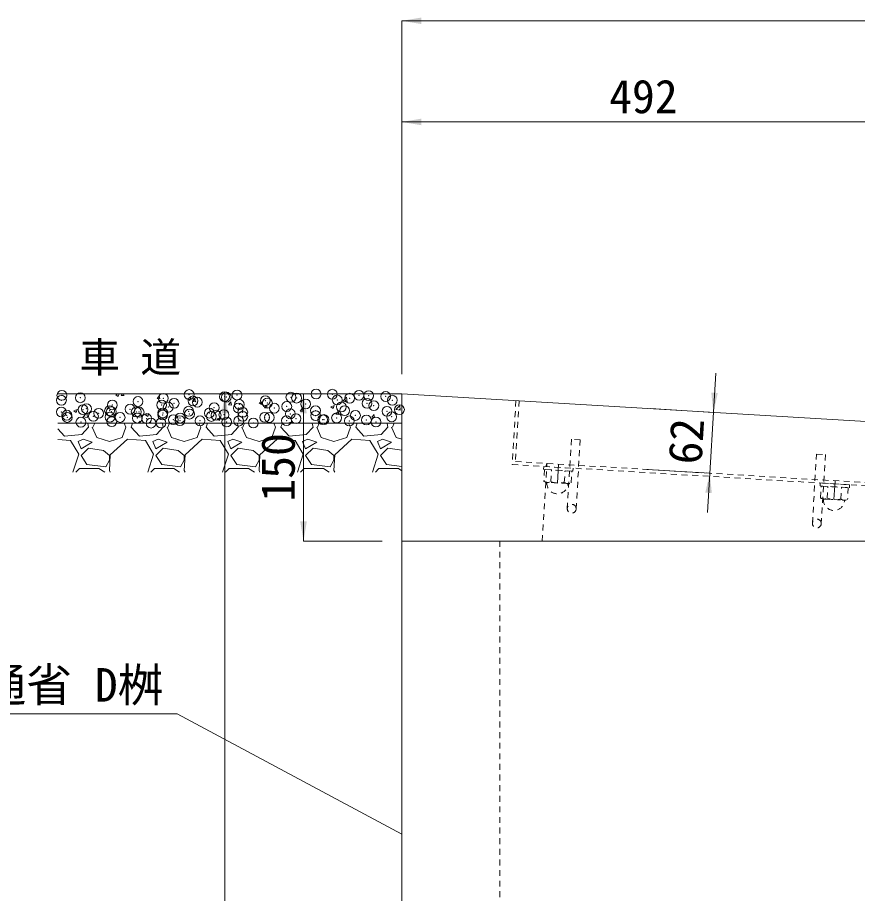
# Model space of a CAD drawing. Units: millimetres at full size, sheet at 1:20; some dimension numbers follow another scale. Extents: x 77366 to 95666, y -7115 to 5664.
# Drawn here: x 92945 to 93800, y 3667 to 4558 of the extents above; entities that cross this region are included whole.
import ezdxf
from ezdxf.enums import TextEntityAlignment as Align

# ---------------------------------------------------------------- set-up
doc = ezdxf.new("R2010")
doc.units = ezdxf.units.MM
doc.header["$LTSCALE"] = 20
doc.header["$PDMODE"] = 32
doc.header["$PDSIZE"] = 10
doc.linetypes.add('USER1', pattern=[0.54, 0.3, -0.24])
for name, color, linetype, lineweight in [('ハッチング', 7, 'Continuous', 5), ('受枠', 3, 'USER1', 9), ('基礎', 7, 'Continuous', 5), ('寸法線', 7, 'Continuous', 13), ('引出線', 4, 'Continuous', 13), ('本体', 2, 'Continuous', 20)]:
    doc.layers.add(name, color=color, linetype=linetype, lineweight=lineweight)
doc.layers.add('文字', color=7, linetype='Continuous')
doc.styles.add('ＭＳ ゴシック', font='')
doc.styles.get('ＭＳ ゴシック').set_extended_font_data('MS Gothic')

# ---------------------------------------------------------------- blocks, each defined once
blk = doc.blocks.new('filled_arrow')
at = {"color": 0, "linetype": 'Continuous', "lineweight": -2}
blk.add_solid([(7.5, 1.25), (0, 0), (7.5, -1.25)], dxfattribs=at)

msp = doc.modelspace()

# ---------------------------------------------------------------- linework, layer by layer
at = {"layer": 'ハッチング'}
for p, q in [((93045.25, 4174.51), (93047.78, 4172.81)), ((93045.27, 4174.55), (93048.06, 4175.62)), ((93047.77, 4172.81), (93048.72, 4175.62)), ((93050.87, 4173.93), (93052.29, 4175.62)), ((93050.87, 4173.93), (93053.91, 4173.66)), ((93053.69, 4173.63), (93053.33, 4175.62)), ((93087.31, 4170.75), (93089.76, 4173.66)), ((93090.13, 4170.44), (93089.54, 4173.62)), ((93118.27, 4170.48), (93121.83, 4171.85)), ((93120.78, 4168.74), (93121.81, 4171.81)), ((93226.59, 4175.55), (93226.58, 4175.62)), ((93276.33, 4167.85), (93280.29, 4171.97)), ((93280.8, 4167.14), (93280.24, 4171.96)), ((93087.31, 4170.74), (93090.35, 4170.48)), ((93118.26, 4170.44), (93120.78, 4168.74)), ((93123.75, 4167.56), (93126.2, 4170.48)), ((93123.75, 4167.55), (93126.78, 4167.29)), ((93126.57, 4167.25), (93125.98, 4170.43)), ((93160.18, 4164.37), (93162.63, 4167.29)), ((93160.18, 4164.37), (93163.22, 4164.1)), ((93163.01, 4164.06), (93162.42, 4167.25)), ((93191.26, 4166.37), (93193.79, 4164.67)), ((93191.28, 4166.41), (93194.83, 4167.78)), ((93193.79, 4164.67), (93194.82, 4167.74)), ((93196.62, 4161.18), (93199.07, 4164.1)), ((93199.44, 4160.87), (93198.85, 4164.06)), ((93264.28, 4162.34), (93267.84, 4163.71)), ((93266.79, 4160.6), (93267.82, 4163.67)), ((93276.3, 4167.92), (93280.81, 4167.22)), ((93330.55, 4159.44), (93334.5, 4163.56)), ((93335.02, 4158.73), (93334.46, 4163.56)), ((93002.57, 4158.13), (93005.09, 4156.42)), ((93002.58, 4158.16), (93006.14, 4159.53)), ((93005.09, 4156.42), (93006.12, 4159.49)), ((93011.99, 4151.99), (93015.95, 4156.12)), ((93016.46, 4151.29), (93015.9, 4156.11)), ((93075.57, 4154.06), (93078.1, 4152.35)), ((93075.59, 4154.1), (93079.15, 4155.46)), ((93078.1, 4152.36), (93079.13, 4155.42)), ((93196.62, 4161.18), (93199.66, 4160.91)), ((93233.06, 4157.99), (93235.51, 4160.91)), ((93233.06, 4157.99), (93236.09, 4157.73)), ((93235.88, 4157.69), (93235.29, 4160.87)), ((93264.27, 4162.31), (93266.79, 4160.6)), ((93269.49, 4154.8), (93272.53, 4154.54)), ((93269.5, 4154.81), (93271.94, 4157.73)), ((93272.32, 4154.5), (93271.73, 4157.68)), ((93305.93, 4151.62), (93308.38, 4154.54)), ((93308.75, 4151.31), (93308.17, 4154.49)), ((93330.51, 4159.51), (93335.03, 4158.81)), ((93011.95, 4152.07), (93016.47, 4151.37)), ((93016.79, 4145.36), (93015.76, 4145.62)), ((93017.55, 4141.55), (93016.79, 4145.36)), ((93022.12, 4141.55), (93023.87, 4145.62)), ((93053.78, 4145.62), (93055.65, 4141.55)), ((93060.99, 4141.55), (93062.51, 4145.62)), ((93068.16, 4145.62), (93070.16, 4147.71)), ((93070.35, 4145.62), (93070.11, 4147.7)), ((93092.99, 4145.36), (93091.96, 4145.62)), ((93093.75, 4141.55), (93092.99, 4145.36)), ((93098.32, 4141.55), (93100.07, 4145.62)), ((93129.98, 4145.62), (93131.85, 4141.55)), ((93137.19, 4141.55), (93138.71, 4145.62)), ((93148.58, 4149.99), (93151.1, 4148.29)), ((93148.59, 4150.03), (93152.15, 4151.39)), ((93151.1, 4148.29), (93152.13, 4151.36)), ((93169.19, 4145.36), (93168.16, 4145.62)), ((93169.95, 4141.55), (93169.19, 4145.36)), ((93174.52, 4141.55), (93176.27, 4145.62)), ((93206.18, 4145.62), (93208.05, 4141.55)), ((93213.39, 4141.55), (93214.91, 4145.62)), ((93221.58, 4145.92), (93222.03, 4145.62)), ((93221.6, 4145.96), (93225.16, 4147.32)), ((93224.58, 4145.62), (93225.14, 4147.29)), ((93245.39, 4145.36), (93244.36, 4145.62)), ((93246.15, 4141.55), (93245.39, 4145.36)), ((93250.72, 4141.55), (93252.47, 4145.62)), ((93282.38, 4145.62), (93284.25, 4141.55)), ((93289.59, 4141.55), (93291.11, 4145.62)), ((93305.93, 4151.62), (93308.97, 4151.35)), ((93321.59, 4145.36), (93320.56, 4145.62)), ((93322.35, 4141.55), (93321.59, 4145.36)), ((93326.92, 4141.55), (93328.67, 4145.62)), ((92993.17, 4132.41), (92986.48, 4139.7)), ((93017.55, 4141.55), (93010.69, 4133.93)), ((93021.36, 4141.55), (93025.93, 4130.89)), ((93051.84, 4130.89), (93055.65, 4141.55)), ((93069.37, 4132.41), (93060.99, 4141.55)), ((93093.75, 4141.55), (93086.89, 4133.93)), ((93097.56, 4141.55), (93102.13, 4130.89)), ((93128.04, 4130.89), (93131.85, 4141.55)), ((93145.57, 4132.41), (93137.19, 4141.55)), ((93169.95, 4141.55), (93163.09, 4133.93)), ((93173.76, 4141.55), (93178.33, 4130.89)), ((93204.24, 4130.89), (93208.05, 4141.55)), ((93221.77, 4132.41), (93213.39, 4141.55)), ((93246.15, 4141.55), (93239.29, 4133.93)), ((93249.96, 4141.55), (93254.53, 4130.89)), ((93280.44, 4130.89), (93284.25, 4141.55)), ((93297.97, 4132.41), (93289.59, 4141.55)), ((93322.35, 4141.55), (93315.49, 4133.93)), ((93326.16, 4141.55), (93330.73, 4130.89)), ((92999.26, 4127.84), (92986.48, 4128.9)), ((93010.69, 4133.93), (92993.17, 4132.41)), ((93007.65, 4114.12), (92999.26, 4127.84)), ((93012.22, 4129.36), (93006.88, 4127.08)), ((93021.36, 4126.31), (93012.22, 4129.36)), ((93025.93, 4130.89), (93038.89, 4127.08)), ((93038.89, 4127.08), (93051.84, 4130.89)), ((93057.18, 4129.36), (93039.65, 4113.36)), ((93075.46, 4127.84), (93057.18, 4129.36)), ((93086.89, 4133.93), (93069.37, 4132.41)), ((93083.85, 4114.12), (93075.46, 4127.84)), ((93088.42, 4129.36), (93083.08, 4127.08)), ((93097.56, 4126.31), (93088.42, 4129.36)), ((93102.13, 4130.89), (93115.09, 4127.08)), ((93115.09, 4127.08), (93128.04, 4130.89)), ((93133.38, 4129.36), (93115.85, 4113.36)), ((93151.66, 4127.84), (93133.38, 4129.36)), ((93163.09, 4133.93), (93145.57, 4132.41)), ((93160.05, 4114.12), (93151.66, 4127.84)), ((93164.62, 4129.36), (93159.28, 4127.08)), ((93173.76, 4126.31), (93164.62, 4129.36)), ((93178.33, 4130.89), (93191.29, 4127.08)), ((93191.29, 4127.08), (93204.24, 4130.89)), ((93209.58, 4129.36), (93192.05, 4113.36)), ((93227.86, 4127.84), (93209.58, 4129.36)), ((93239.29, 4133.93), (93221.77, 4132.41)), ((93236.25, 4114.12), (93227.86, 4127.84)), ((93240.82, 4129.36), (93235.48, 4127.08)), ((93249.96, 4126.31), (93240.82, 4129.36)), ((93254.53, 4130.89), (93267.49, 4127.08)), ((93267.49, 4127.08), (93280.44, 4130.89)), ((93285.78, 4129.36), (93268.25, 4113.36)), ((93304.06, 4127.84), (93285.78, 4129.36)), ((93315.49, 4133.93), (93297.97, 4132.41)), ((93312.45, 4114.12), (93304.06, 4127.84)), ((93317.02, 4129.36), (93311.68, 4127.08)), ((93326.16, 4126.31), (93317.02, 4129.36)), ((93330.73, 4130.89), (93336.48, 4129.2)), ((93006.88, 4127.08), (93009.93, 4119.46)), ((93009.93, 4119.46), (93021.36, 4126.31)), ((93017.55, 4120.22), (93009.93, 4112.6)), ((93032.79, 4117.93), (93017.55, 4120.22)), ((93083.08, 4127.08), (93086.13, 4119.46)), ((93086.13, 4119.46), (93097.56, 4126.31)), ((93093.75, 4120.22), (93086.13, 4112.6)), ((93108.99, 4117.93), (93093.75, 4120.22)), ((93159.28, 4127.08), (93162.33, 4119.46)), ((93162.33, 4119.46), (93173.76, 4126.31)), ((93169.95, 4120.22), (93162.33, 4112.6)), ((93185.19, 4117.93), (93169.95, 4120.22)), ((93235.48, 4127.08), (93238.53, 4119.46)), ((93238.53, 4119.46), (93249.96, 4126.31)), ((93246.15, 4120.22), (93238.53, 4112.6)), ((93261.39, 4117.93), (93246.15, 4120.22)), ((93311.68, 4127.08), (93314.73, 4119.46)), ((93314.73, 4119.46), (93326.16, 4126.31)), ((93322.35, 4120.22), (93314.73, 4112.6)), ((93336.48, 4118.1), (93322.35, 4120.22)), ((93001.73, 4095.62), (93007.65, 4114.12)), ((93009.93, 4112.6), (93016.03, 4103.45)), ((93038.89, 4112.6), (93032.79, 4117.93)), ((93039.65, 4113.36), (93038.89, 4097.36)), ((93038.89, 4108.03), (93038.89, 4112.6)), ((93077.93, 4095.62), (93083.85, 4114.12)), ((93086.13, 4112.6), (93092.23, 4103.45)), ((93115.09, 4112.6), (93108.99, 4117.93)), ((93115.85, 4113.36), (93115.09, 4097.36)), ((93115.09, 4108.03), (93115.09, 4112.6)), ((93154.13, 4095.62), (93160.05, 4114.12)), ((93162.33, 4112.6), (93168.43, 4103.45)), ((93191.29, 4112.6), (93185.19, 4117.93)), ((93192.05, 4113.36), (93191.29, 4097.36)), ((93191.29, 4108.03), (93191.29, 4112.6)), ((93230.33, 4095.62), (93236.25, 4114.12)), ((93238.53, 4112.6), (93244.63, 4103.45)), ((93267.49, 4112.6), (93261.39, 4117.93)), ((93268.25, 4113.36), (93267.49, 4097.36)), ((93267.49, 4108.03), (93267.49, 4112.6)), ((93306.53, 4095.62), (93312.45, 4114.12)), ((93314.73, 4112.6), (93320.83, 4103.45)), ((93016.03, 4103.45), (93035.08, 4101.17)), ((93035.08, 4101.17), (93038.89, 4108.03)), ((93092.23, 4103.45), (93111.28, 4101.17)), ((93111.28, 4101.17), (93115.09, 4108.03)), ((93168.43, 4103.45), (93187.48, 4101.17)), ((93187.48, 4101.17), (93191.29, 4108.03)), ((93244.63, 4103.45), (93263.68, 4101.17)), ((93263.68, 4101.17), (93267.49, 4108.03)), ((93320.83, 4103.45), (93336.48, 4101.58)), ((93004.79, 4095.62), (93008.41, 4099.64)), ((93008.41, 4099.64), (93028.22, 4099.64)), ((93028.22, 4099.64), (93034.03, 4095.62)), ((93038.89, 4097.36), (93039.62, 4095.62)), ((93080.99, 4095.62), (93084.61, 4099.64)), ((93084.61, 4099.64), (93104.42, 4099.64)), ((93104.42, 4099.64), (93110.23, 4095.62)), ((93115.09, 4097.36), (93115.82, 4095.62)), ((93157.19, 4095.62), (93160.81, 4099.64)), ((93160.81, 4099.64), (93180.62, 4099.64)), ((93180.62, 4099.64), (93186.43, 4095.62)), ((93191.29, 4097.36), (93192.02, 4095.62)), ((93233.39, 4095.62), (93237.01, 4099.64)), ((93237.01, 4099.64), (93256.82, 4099.64)), ((93256.82, 4099.64), (93262.63, 4095.62)), ((93267.49, 4097.36), (93268.22, 4095.62)), ((93309.59, 4095.62), (93313.21, 4099.64)), ((93313.21, 4099.64), (93333.02, 4099.64)), ((93333.02, 4099.64), (93336.48, 4097.25))]:
    msp.add_line(p, q, dxfattribs=at)
for p in [(92990, 4168.94), (92990.48, 4173.93), (93009.24, 4171.47), (93067.99, 4167.66), (93093.65, 4170.91), (93120.04, 4174.72), (93123.95, 4168.29), (93128.32, 4167.01), (93156.03, 4172.52), (93157.95, 4172.1), (93168.75, 4174.19), (93197.54, 4168.45), (93223.63, 4172.02), (93229.37, 4171.12), (93249.29, 4175.27), (93265.86, 4175.07), (93270.75, 4169.34), (93283.47, 4171.02), (93292.98, 4173.93), (93302.71, 4173.55), (93320.09, 4172.78), (93326.8, 4169), (93011.9, 4159.42), (93015.52, 4160.27), (93039.02, 4158.28), (93041.91, 4164.08), (93059.91, 4159.86), (93091.99, 4164.09), (93098.7, 4161.93), (93104.71, 4165.76), (93145.5, 4161.38), (93170.12, 4160.94), (93171.16, 4164.64), (93199.75, 4166.03), (93206.71, 4160.91), (93219.43, 4162.59), (93238.67, 4165.12), (93248.67, 4158.36), (93275.05, 4162.17), (93278.4, 4158.42), (93301.14, 4165.75), (93308.03, 4163.51), (93334.14, 4159.41), (92989.86, 4157.02), (92995.5, 4153.75), (92995.87, 4151.43), (93022.61, 4152.6), (93027.95, 4155.66), (93039.45, 4151.76), (93040.67, 4157.33), (93049.73, 4151.45), (93066.14, 4157.13), (93067.37, 4150.75), (93069.07, 4156.84), (93076.85, 4150.31), (93093.03, 4154), (93093.26, 4155.99), (93103.97, 4149.16), (93110.87, 4150.77), (93119.42, 4157.81), (93120.38, 4154.84), (93140.5, 4155.86), (93142.67, 4152.48), (93147.49, 4153.7), (93155.39, 4154.16), (93174.61, 4152.55), (93174.63, 4156.69), (93196.93, 4151.53), (93201.73, 4151.4), (93223.01, 4155.11), (93228.85, 4150.26), (93248.77, 4153.34), (93255.97, 4149.11), (93257.38, 4149.31), (93270.1, 4150.98), (93289.34, 4153.51), (93321.42, 4157.74), (93326.18, 4152.09), (93009.82, 4146.67), (93041.29, 4147.17), (93081.24, 4145.69), (93091.35, 4145.72), (93110.59, 4148.26), (93131.09, 4148.02), (93158.2, 4146.87), (93170.54, 4147.73), (93185.32, 4145.73), (93219.15, 4148.25), (93283.08, 4147.97), (93300.52, 4148.84), (93310.2, 4146.82)]:
    msp.add_point(p, dxfattribs=at)
at = {"layer": '受枠'}
for p, q in [((93452.76, 4168.64), (93448.86, 4103.56)), ((93455.95, 4168.45), (93452.24, 4106.56)), ((93509.2, 4129.19), (93504.98, 4058.82)), ((93518.18, 4128.65), (93509.2, 4129.19)), ((93513.96, 4058.28), (93518.18, 4128.65)), ((93754.53, 4043.85), (93758.75, 4114.22)), ((93758.75, 4114.22), (93767.73, 4113.68)), ((93767.73, 4113.68), (93763.51, 4043.31)), ((93448.86, 4103.56), (93824.58, 4081.02)), ((93452.24, 4106.56), (93821.58, 4084.4)), ((93480.81, 4098.59), (93480.99, 4101.58)), ((93480.99, 4101.58), (93510.94, 4099.79)), ((93483.83, 4104.67), (93483.64, 4101.47)), ((93510.76, 4096.79), (93480.81, 4098.59)), ((93481.96, 4098.52), (93481.24, 4086.52)), ((93509.62, 4096.86), (93481.96, 4098.52)), ((93488.15, 4086.1), (93488.87, 4098.11)), ((93501.98, 4085.27), (93502.7, 4097.28)), ((93508.9, 4084.86), (93509.62, 4096.86)), ((93510.94, 4099.79), (93510.76, 4096.79)), ((93505.38, 4084.09), (93484.64, 4085.34)), ((93762.49, 4084.69), (93762.31, 4081.7)), ((93792.43, 4082.9), (93762.49, 4084.69)), ((93792.26, 4079.9), (93792.43, 4082.9)), ((93762.31, 4081.7), (93792.26, 4079.9)), ((93762.73, 4069.63), (93763.45, 4081.63)), ((93763.45, 4081.63), (93791.11, 4079.97)), ((93769.65, 4069.21), (93770.37, 4081.22)), ((93783.48, 4068.38), (93784.2, 4080.39)), ((93791.11, 4079.97), (93790.39, 4067.97)), ((93766.13, 4068.45), (93786.88, 4067.2))]:
    msp.add_line(p, q, dxfattribs=at)
at = {"layer": '受枠', "linetype": 'Continuous', "lineweight": 13}
for p, q in [((93496.16, 4103.93), (93495.01, 4084.71)), ((93777.66, 4087.04), (93776.5, 4067.82))]:
    msp.add_line(p, q, dxfattribs=at)
at = {"layer": '受枠'}
for centre in [(93509.47, 4058.55), (93759.02, 4043.58)]:
    msp.add_circle(centre, 4.5, dxfattribs=at)
for centre, radius, start, end in [((93485.03, 4091.96), 6.64, 235.1212, 298.01154), ((93494.99, 4084.47), 10.75, 175.19917, 357.93906), ((93496.51, 4109.77), 25.1, 250.54215, 282.59059), ((93505.78, 4090.72), 6.64, 235.1212, 298.01154), ((93766.53, 4075.07), 6.64, 235.1212, 298.01154), ((93776.49, 4067.58), 10.75, 175.19368, 357.93357), ((93778.01, 4092.88), 25.1, 250.54215, 282.59059), ((93787.27, 4073.83), 6.64, 235.1212, 298.01154)]:
    msp.add_arc(centre, radius, start, end, dxfattribs=at)
at = {"layer": '基礎', "color": 3, "lineweight": 13}
for p, q in [((93336.48, 4175.62), (92986.48, 4175.62)), ((93336.48, 4145.62), (92986.48, 4145.62))]:
    msp.add_line(p, q, dxfattribs=at)
at = {"layer": '寸法線'}
for p, q in [((93336.48, 4555.09), (94036.48, 4555.09)), ((93336.48, 4195.62), (93336.48, 4555.09)), ((93336.48, 4452.16), (93828.48, 4452.16)), ((93336.48, 4195.62), (93336.48, 4452.16)), ((93647.62, 4054.77), (93656.13, 4196.51)), ((93156.48, 2995.62), (93156.48, 4175.62)), ((93316.48, 4175.62), (93156.48, 4175.62)), ((93236.48, 4025.62), (93236.48, 4175.62)), ((93316.48, 4175.62), (93236.48, 4175.62)), ((93589.85, 4160.42), (93653.73, 4156.59)), ((93586.14, 4098.53), (93650.02, 4094.7)), ((93316.48, 4025.62), (93236.48, 4025.62))]:
    msp.add_line(p, q, dxfattribs=at)
at = {"layer": '引出線'}
msp.add_lwpolyline([(93336.48, 3727.27), (93107.75, 3849.85), (92767.59, 3849.85)], dxfattribs=at)
at = {"layer": '本体'}
for p, q in [((93336.48, 4025.62), (93336.48, 4175.62)), ((93336.48, 4175.62), (93828.48, 4146.12)), ((93336.48, 4025.62), (94036.48, 4025.62)), ((93336.48, 4025.62), (93336.48, 2995.62))]:
    msp.add_line(p, q, dxfattribs=at)
at = {"layer": '本体', "linetype": 'USER1', "lineweight": 9}
for p, q in [((93479.48, 4025.62), (93484.33, 4104.64)), ((93436.48, 4025.62), (93436.48, 2995.62))]:
    msp.add_line(p, q, dxfattribs=at)

# ---------------------------------------------------------------- block references
at = {"layer": '寸法線', "xscale": 2.67, "yscale": 2.67}
for p in [(93336.48, 4555.09), (93336.48, 4452.16)]:
    msp.add_blockref('filled_arrow', p, dxfattribs=at)
for p, rotation in [((93156.48, 4175.62), 270), ((93236.48, 4175.62), 270), ((93653.73, 4156.59), 86.6), ((93650.02, 4094.7), 266.6), ((93236.48, 4025.62), 90)]:
    msp.add_blockref('filled_arrow', p, dxfattribs=dict(at, rotation=rotation))
at = {"layer": '引出線', "xscale": 0.133, "yscale": 0.133, "rotation": 151.8}
msp.add_blockref('filled_arrow', (93336.48, 3727.27), dxfattribs=at)

# ---------------------------------------------------------------- texts
at = {"layer": '寸法線', "style": 'ＭＳ ゴシック'}
msp.add_text('492', height=34.18, dxfattribs=at).set_placement((93582.48, 4478.16), align=Align.MIDDLE_CENTER)
for s, rotation, p in [('62', 86.566, (93625.92, 4127.2)), ('150', 90, (93210.48, 4100.62))]:
    msp.add_text(s, height=34.18, rotation=rotation, dxfattribs=at).set_placement(p, align=Align.MIDDLE_CENTER)
at = {"layer": '引出線', "style": 'ＭＳ ゴシック'}
msp.add_text('国土交通省 D桝', height=34.18, dxfattribs=at).set_placement((92767.59, 3851.95), align=Align.BOTTOM_LEFT)
at = {"layer": '文字', "style": 'ＭＳ ゴシック'}
msp.add_text('車 道', height=30.38, dxfattribs=at).set_placement((93060.06, 4212.67), align=Align.MIDDLE_CENTER)

doc.saveas('drawing.dxf')
